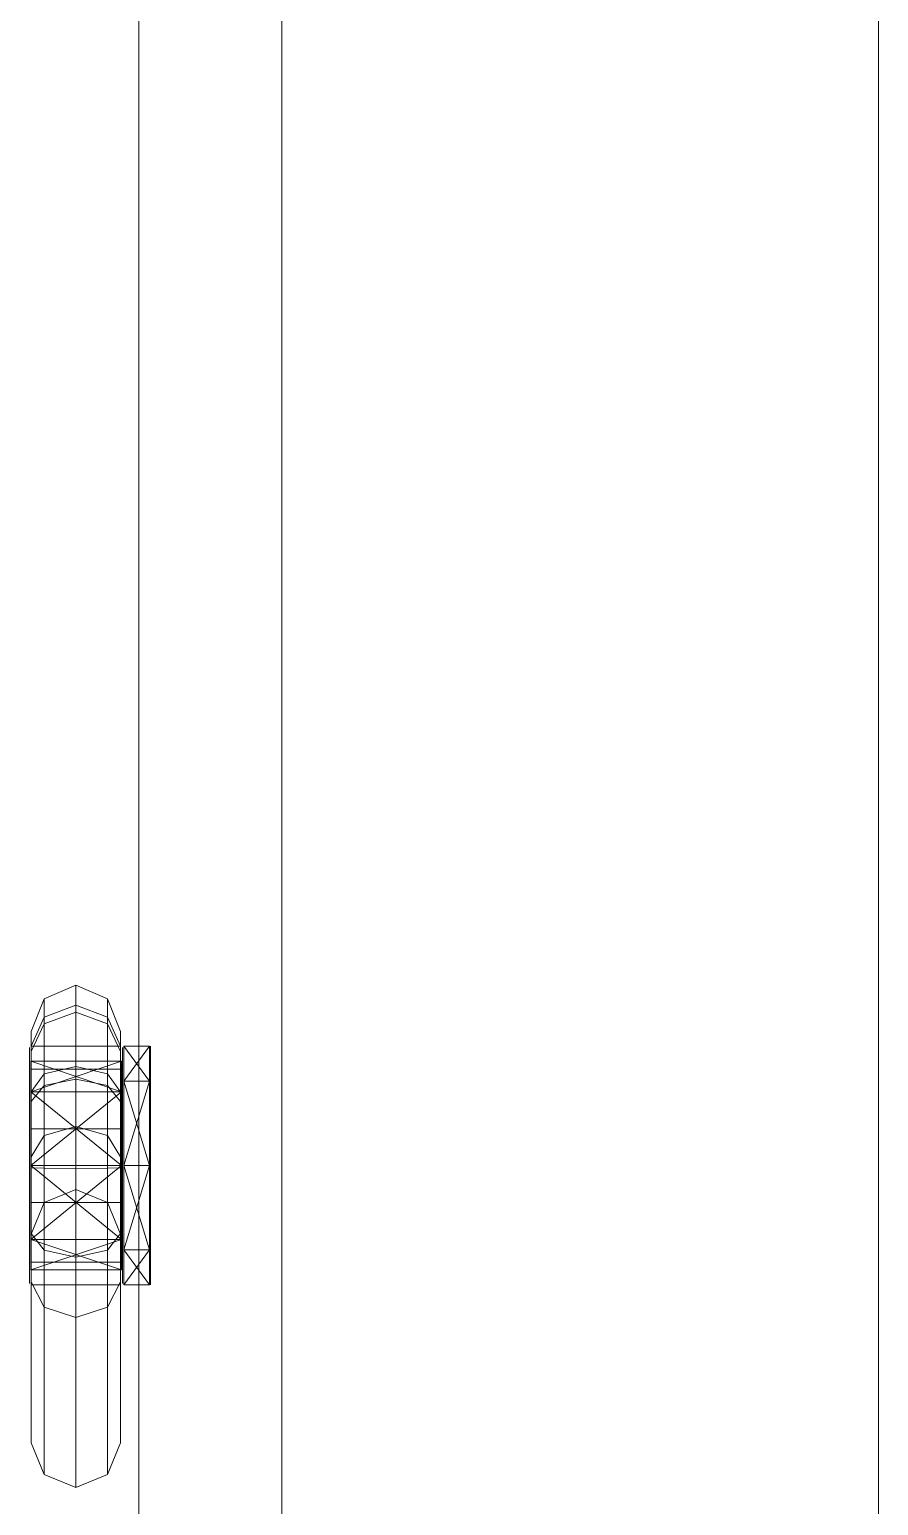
# Model space of a CAD drawing. Header units: millimetres. Extents: x -5300 to 98858, y -5196 to 93886.
# Drawn here: x -71.1 to 0, y 44919.5 to 45043.2 of the extents above; entities that cross this region are included whole.
import ezdxf

# ---------------------------------------------------------------- set-up
doc = ezdxf.new("R2010")
doc.units = ezdxf.units.MM
doc.layers.add('Двери', color=7, linetype='Continuous', lineweight=18, true_color=0x7f7f7f)
doc.layers.add('Стены', color=7, linetype='Continuous', lineweight=18, true_color=0x7f7f7f)

# ---------------------------------------------------------------- blocks, each defined once
blk = doc.blocks.new('СТН-01 - СТН-01 2-240565-Подвал')
at = {"layer": 'Стены', "color": 254, "true_color": 0xd4d4d4}
blk.add_line((0, 0), (0, 89500), dxfattribs=at)
blk = doc.blocks.new('СТН-01 - СТН-01-240562-Подвал')
blk.add_blockref('СТН-01 - СТН-01 2-240565-Подвал', (0, 0))
blk = doc.blocks.new('Дн-9 - Дн-9-240567-Подвал')
at = {"layer": 'Двери', "color": 254, "true_color": 0xd4d4d4}
for p, q in [((-62, 44110), (-62, 45490)), ((-62, 44110), (-62, 45490)), ((-50, 45490), (-50, 44110)), ((-50, 45490), (-50, 44110)), ((-50, 44110), (-50, 45490)), ((-50, 44110), (-50, 45490)), ((-69.92, 44961.98), (-67.27, 44963.12)), ((-67.27, 44963.12), (-69.92, 44961.98)), ((-69.92, 44961.98), (-67.27, 44963.12)), ((-67.27, 44963.12), (-69.92, 44961.98)), ((-67.27, 44961.46), (-67.27, 44963.12)), ((-67.27, 44963.12), (-67.27, 44960.85)), ((-67.27, 44960.85), (-67.27, 44963.12)), ((-64.61, 44961.98), (-67.27, 44963.12)), ((-67.27, 44963.12), (-67.27, 44961.46)), ((-67.27, 44960.85), (-67.27, 44963.12)), ((-67.27, 44963.12), (-64.61, 44961.98)), ((-64.61, 44961.98), (-67.27, 44963.12)), ((-67.27, 44963.12), (-64.61, 44961.98)), ((-67.27, 44963.12), (-67.27, 44961.46)), ((-67.27, 44963.12), (-67.27, 44960.85)), ((-67.27, 44961.46), (-67.27, 44963.12)), ((-69.92, 44961.98), (-71.02, 44959.24)), ((-71.02, 44959.24), (-69.92, 44961.98)), ((-71.02, 44959.24), (-69.92, 44961.98)), ((-69.92, 44961.98), (-71.02, 44959.24)), ((-69.92, 44960.45), (-69.92, 44961.98)), ((-69.92, 44961.98), (-69.92, 44959.88)), ((-69.92, 44959.88), (-69.92, 44961.98)), ((-69.92, 44961.98), (-69.92, 44960.45)), ((-69.92, 44960.45), (-69.92, 44961.98)), ((-69.92, 44961.98), (-69.92, 44959.88)), ((-69.92, 44959.88), (-69.92, 44961.98)), ((-69.92, 44961.98), (-69.92, 44960.45)), ((-69.92, 44960.45), (-67.27, 44961.46)), ((-67.27, 44961.46), (-69.92, 44960.45)), ((-69.92, 44960.45), (-67.27, 44961.46)), ((-67.27, 44961.46), (-69.92, 44960.45)), ((-67.27, 44961.46), (-64.61, 44960.45)), ((-67.27, 44956.3), (-67.27, 44961.46)), ((-64.61, 44960.45), (-67.27, 44961.46)), ((-67.27, 44961.46), (-67.27, 44956.3)), ((-67.27, 44961.46), (-67.27, 44956.3)), ((-67.27, 44956.3), (-67.27, 44961.46)), ((-67.27, 44961.46), (-64.61, 44960.45)), ((-64.61, 44960.45), (-67.27, 44961.46)), ((-64.61, 44961.98), (-63.52, 44959.24)), ((-64.61, 44960.45), (-64.61, 44961.98)), ((-63.52, 44959.24), (-64.61, 44961.98)), ((-64.61, 44961.98), (-64.61, 44959.88)), ((-64.61, 44961.98), (-63.52, 44959.24)), ((-64.61, 44959.88), (-64.61, 44961.98)), ((-63.52, 44959.24), (-64.61, 44961.98)), ((-64.61, 44961.98), (-64.61, 44960.45)), ((-64.61, 44961.98), (-64.61, 44960.45)), ((-64.61, 44959.88), (-64.61, 44961.98)), ((-64.61, 44961.98), (-64.61, 44959.88)), ((-64.61, 44960.45), (-64.61, 44961.98)), ((-69.92, 44959.88), (-71.02, 44957.55)), ((-69.92, 44959.88), (-71.02, 44957.55)), ((-71.02, 44957.55), (-69.92, 44959.88)), ((-69.92, 44960.45), (-71.02, 44958.01)), ((-71.02, 44958.01), (-69.92, 44960.45)), ((-69.92, 44960.45), (-71.02, 44958.01)), ((-71.02, 44958.01), (-69.92, 44960.45)), ((-71.02, 44957.55), (-69.92, 44959.88)), ((-69.92, 44959.88), (-67.27, 44960.85)), ((-67.27, 44960.85), (-69.92, 44959.88)), ((-69.92, 44959.88), (-67.27, 44960.85)), ((-67.27, 44960.85), (-69.92, 44959.88)), ((-69.92, 44955.68), (-69.92, 44960.45)), ((-69.92, 44960.45), (-69.92, 44955.68)), ((-69.92, 44955.68), (-69.92, 44960.45)), ((-69.92, 44960.45), (-69.92, 44955.68)), ((-69.92, 44959.88), (-69.92, 44954.7)), ((-69.92, 44954.7), (-69.92, 44959.88)), ((-69.92, 44959.88), (-69.92, 44954.7)), ((-69.92, 44954.7), (-69.92, 44959.88)), ((-67.27, 44960.85), (-64.61, 44959.88)), ((-64.61, 44959.88), (-67.27, 44960.85)), ((-67.27, 44960.85), (-67.27, 44955.24)), ((-67.27, 44960.85), (-64.61, 44959.88)), ((-67.27, 44955.24), (-67.27, 44960.85)), ((-64.61, 44959.88), (-67.27, 44960.85)), ((-67.27, 44960.85), (-67.27, 44955.24)), ((-67.27, 44955.24), (-67.27, 44960.85)), ((-64.61, 44960.45), (-63.52, 44958.01)), ((-64.61, 44955.68), (-64.61, 44960.45)), ((-63.52, 44958.01), (-64.61, 44960.45)), ((-64.61, 44960.45), (-63.52, 44958.01)), ((-63.52, 44958.01), (-64.61, 44960.45)), ((-64.61, 44960.45), (-64.61, 44955.68)), ((-64.61, 44960.45), (-64.61, 44955.68)), ((-64.61, 44955.68), (-64.61, 44960.45)), ((-64.61, 44959.88), (-63.52, 44957.55)), ((-63.52, 44957.55), (-64.61, 44959.88)), ((-64.61, 44959.88), (-64.61, 44954.7)), ((-64.61, 44959.88), (-63.52, 44957.55)), ((-64.61, 44954.7), (-64.61, 44959.88)), ((-63.52, 44957.55), (-64.61, 44959.88)), ((-64.61, 44954.7), (-64.61, 44959.88)), ((-64.61, 44959.88), (-64.61, 44954.7)), ((-71.02, 44958.01), (-71.02, 44959.24)), ((-71.02, 44959.24), (-71.02, 44957.55)), ((-71.02, 44957.55), (-71.02, 44959.24)), ((-71.02, 44959.24), (-71.02, 44958.01)), ((-71.02, 44959.24), (-71.02, 44958.01)), ((-71.02, 44957.55), (-71.02, 44959.24)), ((-71.02, 44959.24), (-71.02, 44957.55)), ((-71.02, 44958.01), (-71.02, 44959.24)), ((-63.52, 44959.24), (-63.52, 44958.01)), ((-63.52, 44957.55), (-63.52, 44959.24)), ((-63.52, 44959.24), (-63.52, 44957.55)), ((-63.52, 44958.01), (-63.52, 44959.24)), ((-63.52, 44959.24), (-63.52, 44958.01)), ((-63.52, 44957.55), (-63.52, 44959.24)), ((-63.52, 44959.24), (-63.52, 44957.55)), ((-63.52, 44958.01), (-63.52, 44959.24)), ((-71.15, 44955), (-71.15, 44957.9)), ((-71.15, 44955), (-71.15, 44957.9)), ((-71.15, 44954.26), (-71.15, 44957.9)), ((-71.15, 44954.26), (-71.15, 44957.9)), ((-71.15, 44956.85), (-71.15, 44957.9)), ((-71.15, 44955), (-71.15, 44957.9)), ((-71.15, 44957.9), (-71.15, 44955)), ((-71.15, 44957.9), (-71.15, 44956.85)), ((-71.02, 44954.17), (-71.02, 44958.01)), ((-71.02, 44958.01), (-71.02, 44954.17)), ((-71.02, 44958.01), (-71.02, 44954.17)), ((-71.02, 44954.17), (-71.02, 44958.01)), ((-71.02, 44958), (-63.52, 44958)), ((-71.02, 44956.09), (-71.02, 44958)), ((-63.52, 44958), (-71.02, 44958)), ((-71.02, 44958), (-71.02, 44956.09)), ((-71.02, 44958), (-63.52, 44958)), ((-71.02, 44956.09), (-71.02, 44958)), ((-63.52, 44958), (-71.02, 44958)), ((-71.02, 44958), (-71.02, 44956.09)), ((-71.02, 44956.09), (-71.02, 44958)), ((-71.02, 44958), (-71.02, 44956.09)), ((-71.02, 44956.09), (-71.02, 44958)), ((-71.02, 44958), (-71.02, 44956.09)), ((-71.02, 44957.55), (-71.02, 44953.38)), ((-71.02, 44953.38), (-71.02, 44957.55)), ((-71.02, 44953.38), (-71.02, 44957.55)), ((-71.02, 44957.55), (-71.02, 44953.38)), ((-63.52, 44958.01), (-63.52, 44954.17)), ((-63.52, 44954.17), (-63.52, 44958.01)), ((-63.52, 44954.17), (-63.52, 44958.01)), ((-63.52, 44958), (-63.52, 44956.09)), ((-63.52, 44956.09), (-63.52, 44958)), ((-63.52, 44958), (-63.52, 44956.09)), ((-63.52, 44956.09), (-63.52, 44958)), ((-63.52, 44958), (-63.52, 44956.09)), ((-63.52, 44956.09), (-63.52, 44958)), ((-63.52, 44958), (-63.52, 44956.09)), ((-63.52, 44956.09), (-63.52, 44958)), ((-63.52, 44953.38), (-63.52, 44957.55)), ((-63.52, 44957.55), (-63.52, 44953.38)), ((-63.52, 44958.01), (-63.52, 44954.17)), ((-63.52, 44953.38), (-63.52, 44957.55)), ((-63.52, 44957.55), (-63.52, 44953.38)), ((-63.35, 44955), (-63.35, 44957.9)), ((-63.35, 44955), (-63.35, 44957.9)), ((-63.35, 44954.26), (-63.35, 44957.9)), ((-63.35, 44954.26), (-63.35, 44957.9)), ((-63.35, 44957.9), (-63.35, 44956.85)), ((-63.35, 44955), (-63.35, 44957.9)), ((-63.35, 44957.9), (-63.35, 44955)), ((-63.35, 44956.85), (-63.35, 44957.9)), ((-63.25, 44955.07), (-63.25, 44958)), ((-63.25, 44955.07), (-63.25, 44958)), ((-61.1, 44958), (-63.25, 44958)), ((-63.25, 44955.07), (-61.1, 44958)), ((-61.1, 44955.07), (-63.25, 44958)), ((-63.25, 44955.07), (-63.25, 44958)), ((-63.25, 44958), (-63.25, 44955.07)), ((-63.25, 44958), (-61.1, 44958)), ((-61.1, 44955.07), (-63.25, 44958)), ((-61.1, 44958), (-63.25, 44955.07)), ((-61.1, 44955.07), (-61.1, 44958)), ((-61.1, 44955.07), (-61.1, 44958)), ((-61.1, 44955.07), (-61.1, 44958)), ((-61.1, 44958), (-61.1, 44955.07)), ((-61, 44955.07), (-61, 44958)), ((-61, 44958), (-61, 44955.07)), ((-61, 44948), (-61, 44958)), ((-61, 44948), (-61, 44958)), ((-61, 44955.07), (-61, 44958)), ((-61, 44958), (-61, 44955.07)), ((-71.15, 44954.26), (-71.15, 44956.85)), ((-71.15, 44954.26), (-71.15, 44956.85)), ((-71.15, 44954.26), (-71.15, 44956.85)), ((-71.15, 44956.85), (-71.15, 44954.26)), ((-71.15, 44955), (-71.15, 44956.85)), ((-71.15, 44956.85), (-71.15, 44955)), ((-71.05, 44954.19), (-71.05, 44956.75)), ((-71.05, 44954.19), (-71.05, 44956.75)), ((-63.45, 44956.75), (-71.05, 44956.75)), ((-63.45, 44954.19), (-71.05, 44956.75)), ((-63.45, 44954.19), (-71.05, 44956.75)), ((-71.05, 44954.19), (-71.05, 44956.75)), ((-71.05, 44956.75), (-71.05, 44954.19)), ((-71.05, 44956.75), (-63.45, 44956.75)), ((-71.05, 44954.19), (-63.45, 44956.75)), ((-71.05, 44956.75), (-63.45, 44954.19)), ((-71.02, 44956.09), (-63.52, 44956.09)), ((-71.02, 44951.09), (-71.02, 44956.09)), ((-63.52, 44956.09), (-71.02, 44956.09)), ((-71.02, 44956.09), (-63.52, 44956.09)), ((-63.52, 44956.09), (-71.02, 44956.09)), ((-71.02, 44956.09), (-71.02, 44951.09)), ((-71.02, 44956.09), (-63.52, 44956.09)), ((-71.02, 44951.09), (-71.02, 44956.09)), ((-63.52, 44956.09), (-71.02, 44956.09)), ((-71.02, 44956.09), (-63.52, 44956.09)), ((-63.52, 44956.09), (-71.02, 44956.09)), ((-71.02, 44956.09), (-71.02, 44951.09)), ((-71.02, 44951.09), (-71.02, 44956.09)), ((-71.02, 44956.09), (-71.02, 44951.09)), ((-71.02, 44951.09), (-71.02, 44956.09)), ((-71.02, 44956.09), (-71.02, 44951.09)), ((-69.92, 44955.68), (-67.27, 44956.3)), ((-67.27, 44956.3), (-69.92, 44955.68)), ((-69.92, 44955.68), (-67.27, 44956.3)), ((-67.27, 44956.3), (-69.92, 44955.68)), ((-67.27, 44956.3), (-64.61, 44955.68)), ((-67.27, 44951.27), (-67.27, 44956.3)), ((-67.27, 44956.3), (-64.61, 44955.68)), ((-64.61, 44955.68), (-67.27, 44956.3)), ((-67.27, 44956.3), (-67.27, 44951.27)), ((-67.27, 44956.3), (-67.27, 44951.27)), ((-64.61, 44955.68), (-67.27, 44956.3)), ((-67.27, 44951.27), (-67.27, 44956.3)), ((-63.52, 44956.09), (-63.52, 44951.09)), ((-63.52, 44951.09), (-63.52, 44956.09)), ((-63.52, 44956.09), (-63.52, 44951.09)), ((-63.52, 44951.09), (-63.52, 44956.09)), ((-63.52, 44956.09), (-63.52, 44951.09)), ((-63.52, 44951.09), (-63.52, 44956.09)), ((-63.52, 44956.09), (-63.52, 44951.09)), ((-63.52, 44951.09), (-63.52, 44956.09)), ((-63.45, 44954.19), (-63.45, 44956.75)), ((-63.45, 44954.19), (-63.45, 44956.75)), ((-63.45, 44954.19), (-63.45, 44956.75)), ((-63.45, 44956.75), (-63.45, 44954.19)), ((-63.35, 44954.26), (-63.35, 44956.85)), ((-63.35, 44954.26), (-63.35, 44956.85)), ((-63.35, 44954.26), (-63.35, 44956.85)), ((-63.35, 44956.85), (-63.35, 44954.26)), ((-63.35, 44955), (-63.35, 44956.85)), ((-63.35, 44956.85), (-63.35, 44955)), ((-71.15, 44948), (-71.15, 44955)), ((-71.15, 44948), (-71.15, 44955)), ((-71.15, 44954.26), (-71.15, 44955)), ((-71.15, 44954.26), (-71.15, 44955)), ((-71.15, 44948), (-71.15, 44955)), ((-71.15, 44955), (-71.15, 44948)), ((-71.15, 44948), (-71.15, 44955)), ((-71.15, 44955), (-71.15, 44954.26)), ((-71.15, 44955), (-71.15, 44954.26)), ((-71.15, 44955), (-71.15, 44948)), ((-69.92, 44955.68), (-71.02, 44954.17)), ((-71.02, 44954.17), (-69.92, 44955.68)), ((-69.92, 44955.68), (-71.02, 44954.17)), ((-69.92, 44954.7), (-71.02, 44953.38)), ((-69.92, 44954.7), (-71.02, 44953.38)), ((-71.02, 44954.17), (-69.92, 44955.68)), ((-71.02, 44953.38), (-69.92, 44954.7)), ((-71.02, 44953.38), (-69.92, 44954.7)), ((-69.92, 44950.53), (-69.92, 44955.68)), ((-69.92, 44955.68), (-69.92, 44950.53)), ((-69.92, 44950.53), (-69.92, 44955.68)), ((-69.92, 44955.68), (-69.92, 44950.53)), ((-69.92, 44954.7), (-67.27, 44955.24)), ((-67.27, 44955.24), (-69.92, 44954.7)), ((-69.92, 44954.7), (-67.27, 44955.24)), ((-67.27, 44955.24), (-69.92, 44954.7)), ((-69.92, 44954.7), (-69.92, 44947.77)), ((-69.92, 44947.77), (-69.92, 44954.7)), ((-69.92, 44954.7), (-69.92, 44947.77)), ((-69.92, 44947.77), (-69.92, 44954.7)), ((-67.27, 44955.24), (-67.27, 44947.75)), ((-67.27, 44947.75), (-67.27, 44955.24)), ((-67.27, 44947.75), (-67.27, 44955.24)), ((-67.27, 44955.24), (-64.61, 44954.7)), ((-64.61, 44954.7), (-67.27, 44955.24)), ((-67.27, 44955.24), (-64.61, 44954.7)), ((-64.61, 44954.7), (-67.27, 44955.24)), ((-67.27, 44955.24), (-67.27, 44947.75)), ((-64.61, 44955.68), (-63.52, 44954.17)), ((-64.61, 44950.53), (-64.61, 44955.68)), ((-63.52, 44954.17), (-64.61, 44955.68)), ((-64.61, 44955.68), (-63.52, 44954.17)), ((-63.52, 44954.17), (-64.61, 44955.68)), ((-64.61, 44955.68), (-64.61, 44950.53)), ((-64.61, 44955.68), (-64.61, 44950.53)), ((-64.61, 44950.53), (-64.61, 44955.68)), ((-64.61, 44954.7), (-63.52, 44953.38)), ((-63.52, 44953.38), (-64.61, 44954.7)), ((-64.61, 44954.7), (-64.61, 44947.77)), ((-64.61, 44954.7), (-63.52, 44953.38)), ((-64.61, 44947.77), (-64.61, 44954.7)), ((-63.52, 44953.38), (-64.61, 44954.7)), ((-64.61, 44947.77), (-64.61, 44954.7)), ((-64.61, 44954.7), (-64.61, 44947.77)), ((-63.35, 44948), (-63.35, 44955)), ((-63.35, 44948), (-63.35, 44955)), ((-63.35, 44955), (-63.35, 44954.26)), ((-63.35, 44955), (-63.35, 44954.26)), ((-63.35, 44948), (-63.35, 44955)), ((-63.35, 44955), (-63.35, 44948)), ((-63.35, 44948), (-63.35, 44955)), ((-63.35, 44954.26), (-63.35, 44955)), ((-63.35, 44954.26), (-63.35, 44955)), ((-63.35, 44955), (-63.35, 44948)), ((-63.25, 44948), (-63.25, 44955.07)), ((-63.25, 44948), (-63.25, 44955.07)), ((-61.1, 44948), (-63.25, 44955.07)), ((-61.1, 44955.07), (-63.25, 44955.07)), ((-63.25, 44948), (-61.1, 44955.07)), ((-61.1, 44955.07), (-63.25, 44955.07)), ((-63.25, 44948), (-63.25, 44955.07)), ((-63.25, 44955.07), (-63.25, 44948)), ((-61.1, 44948), (-63.25, 44955.07)), ((-63.25, 44955.07), (-61.1, 44955.07)), ((-63.25, 44955.07), (-61.1, 44955.07)), ((-63.25, 44955.07), (-61.1, 44948)), ((-61.1, 44948), (-61.1, 44955.07)), ((-61.1, 44948), (-61.1, 44955.07)), ((-61.1, 44948), (-61.1, 44955.07)), ((-61.1, 44955.07), (-61.1, 44948)), ((-61, 44948), (-61, 44955.07)), ((-61, 44948), (-61, 44955.07)), ((-61, 44948), (-61, 44955.07)), ((-61, 44955.07), (-61, 44948)), ((-61, 44955.07), (-61, 44955.07)), ((-61, 44955.07), (-61, 44940.93)), ((-61, 44955.07), (-61, 44940.93)), ((-61, 44955.07), (-61, 44940.93)), ((-71.15, 44948), (-71.15, 44954.26)), ((-71.15, 44948), (-71.15, 44954.26)), ((-71.15, 44948), (-71.15, 44954.26)), ((-71.15, 44948), (-71.15, 44954.26)), ((-71.15, 44948), (-71.15, 44954.26)), ((-71.15, 44954.26), (-71.15, 44948)), ((-71.05, 44948), (-71.05, 44954.19)), ((-71.05, 44948), (-71.05, 44954.19)), ((-71.05, 44948), (-63.45, 44954.19)), ((-63.45, 44954.19), (-71.05, 44954.19)), ((-63.45, 44948), (-71.05, 44954.19)), ((-63.45, 44954.19), (-71.05, 44954.19)), ((-71.05, 44948), (-71.05, 44954.19)), ((-71.05, 44954.19), (-71.05, 44948)), ((-63.45, 44948), (-71.05, 44954.19)), ((-71.05, 44954.19), (-63.45, 44954.19)), ((-71.05, 44954.19), (-63.45, 44954.19)), ((-71.05, 44954.19), (-63.45, 44948)), ((-71.02, 44948.74), (-71.02, 44954.17)), ((-71.02, 44954.17), (-71.02, 44948.74)), ((-71.02, 44954.17), (-71.02, 44948.74)), ((-71.02, 44948.74), (-71.02, 44954.17)), ((-63.52, 44954.17), (-63.52, 44948.74)), ((-63.52, 44948.74), (-63.52, 44954.17)), ((-63.52, 44954.17), (-63.52, 44948.74)), ((-63.52, 44948.74), (-63.52, 44954.17)), ((-63.45, 44948), (-63.45, 44954.19)), ((-63.45, 44948), (-63.45, 44954.19)), ((-63.45, 44948), (-63.45, 44954.19)), ((-63.45, 44954.19), (-63.45, 44948)), ((-63.35, 44948), (-63.35, 44954.26)), ((-63.35, 44948), (-63.35, 44954.26)), ((-63.35, 44948), (-63.35, 44954.26)), ((-63.35, 44948), (-63.35, 44954.26)), ((-63.35, 44948), (-63.35, 44954.26)), ((-63.35, 44954.26), (-63.35, 44948)), ((-71.02, 44953.38), (-71.02, 44947.82)), ((-71.02, 44947.82), (-71.02, 44953.38)), ((-71.02, 44947.82), (-71.02, 44953.38)), ((-71.02, 44953.38), (-71.02, 44947.82)), ((-63.52, 44947.82), (-63.52, 44953.38)), ((-63.52, 44953.38), (-63.52, 44947.82)), ((-63.52, 44947.82), (-63.52, 44953.38)), ((-63.52, 44953.38), (-63.52, 44947.82)), ((-63.52, 44951.09), (-71.02, 44951.09)), ((-71.02, 44951.09), (-63.52, 44951.09)), ((-63.52, 44951.09), (-71.02, 44951.09)), ((-71.02, 44951.09), (-71.02, 44944.91)), ((-71.02, 44951.09), (-63.52, 44951.09)), ((-71.02, 44944.91), (-71.02, 44951.09)), ((-63.52, 44951.09), (-71.02, 44951.09)), ((-71.02, 44951.09), (-63.52, 44951.09)), ((-63.52, 44951.09), (-71.02, 44951.09)), ((-71.02, 44951.09), (-71.02, 44944.91)), ((-71.02, 44951.09), (-63.52, 44951.09)), ((-71.02, 44944.91), (-71.02, 44951.09)), ((-71.02, 44944.91), (-71.02, 44951.09)), ((-71.02, 44951.09), (-71.02, 44944.91)), ((-71.02, 44944.91), (-71.02, 44951.09)), ((-71.02, 44951.09), (-71.02, 44944.91)), ((-69.92, 44950.53), (-67.27, 44951.27)), ((-67.27, 44951.27), (-69.92, 44950.53)), ((-69.92, 44950.53), (-67.27, 44951.27)), ((-67.27, 44951.27), (-69.92, 44950.53)), ((-67.27, 44951.27), (-64.61, 44950.53)), ((-67.27, 44946), (-67.27, 44951.27)), ((-64.61, 44950.53), (-67.27, 44951.27)), ((-67.27, 44951.27), (-67.27, 44946)), ((-67.27, 44951.27), (-67.27, 44946)), ((-64.61, 44950.53), (-67.27, 44951.27)), ((-67.27, 44951.27), (-64.61, 44950.53)), ((-67.27, 44946), (-67.27, 44951.27)), ((-63.52, 44944.91), (-63.52, 44951.09)), ((-63.52, 44951.09), (-63.52, 44944.91)), ((-63.52, 44944.91), (-63.52, 44951.09)), ((-63.52, 44951.09), (-63.52, 44944.91)), ((-63.52, 44944.91), (-63.52, 44951.09)), ((-63.52, 44951.09), (-63.52, 44944.91)), ((-63.52, 44944.91), (-63.52, 44951.09)), ((-63.52, 44951.09), (-63.52, 44944.91)), ((-69.92, 44950.53), (-71.02, 44948.74)), ((-71.02, 44948.74), (-69.92, 44950.53)), ((-69.92, 44950.53), (-71.02, 44948.74)), ((-71.02, 44948.74), (-69.92, 44950.53)), ((-69.92, 44944.9), (-69.92, 44950.53)), ((-69.92, 44950.53), (-69.92, 44944.9)), ((-69.92, 44950.53), (-69.92, 44944.9)), ((-69.92, 44944.9), (-69.92, 44950.53)), ((-64.61, 44950.53), (-63.52, 44948.74)), ((-64.61, 44944.9), (-64.61, 44950.53)), ((-63.52, 44948.74), (-64.61, 44950.53)), ((-64.61, 44950.53), (-63.52, 44948.74)), ((-63.52, 44948.74), (-64.61, 44950.53)), ((-64.61, 44950.53), (-64.61, 44944.9)), ((-64.61, 44950.53), (-64.61, 44944.9)), ((-64.61, 44944.9), (-64.61, 44950.53)), ((-71.02, 44948.74), (-71.02, 44942.25)), ((-71.02, 44942.25), (-71.02, 44948.74)), ((-71.02, 44942.25), (-71.02, 44948.74)), ((-71.02, 44948.74), (-71.02, 44942.25)), ((-63.52, 44948.74), (-63.52, 44942.25)), ((-63.52, 44942.25), (-63.52, 44948.74)), ((-63.52, 44948.74), (-63.52, 44942.25)), ((-63.52, 44942.25), (-63.52, 44948.74)), ((-71.15, 44941.74), (-71.15, 44948)), ((-71.15, 44948), (-71.15, 44941)), ((-71.15, 44941.74), (-71.15, 44948)), ((-71.15, 44941), (-71.15, 44948)), ((-71.15, 44941.74), (-71.15, 44948)), ((-71.15, 44948), (-71.15, 44948)), ((-71.15, 44941.74), (-71.15, 44948)), ((-71.15, 44948), (-71.15, 44948)), ((-71.15, 44941.74), (-71.15, 44948)), ((-71.15, 44941), (-71.15, 44948)), ((-71.15, 44941.74), (-71.15, 44948)), ((-71.15, 44941), (-71.15, 44948)), ((-71.15, 44941), (-71.15, 44948)), ((-71.15, 44948), (-71.15, 44948)), ((-71.15, 44941), (-71.15, 44948)), ((-71.15, 44948), (-71.15, 44948)), ((-71.05, 44948), (-71.05, 44941.81)), ((-71.05, 44941.81), (-71.05, 44948)), ((-63.45, 44948), (-71.05, 44948)), ((-63.45, 44948), (-71.05, 44941.81)), ((-63.45, 44941.81), (-71.05, 44948)), ((-63.45, 44948), (-71.05, 44948)), ((-71.05, 44941.81), (-71.05, 44948)), ((-71.05, 44941.81), (-71.05, 44948)), ((-71.05, 44941.81), (-63.45, 44948)), ((-71.05, 44948), (-63.45, 44948)), ((-63.45, 44941.81), (-71.05, 44948)), ((-71.05, 44948), (-63.45, 44948)), ((-71.02, 44947.82), (-71.02, 44942.3)), ((-71.02, 44942.3), (-71.02, 44947.82)), ((-69.92, 44947.77), (-71.02, 44947.82)), ((-71.02, 44942.3), (-71.02, 44947.82)), ((-71.02, 44947.82), (-71.02, 44942.3)), ((-71.02, 44947.82), (-69.92, 44947.77)), ((-69.92, 44947.77), (-71.02, 44947.82)), ((-71.02, 44947.82), (-69.92, 44947.77)), ((-69.92, 44947.77), (-67.27, 44947.75)), ((-67.27, 44947.75), (-69.92, 44947.77)), ((-69.92, 44947.77), (-69.92, 44940.9)), ((-69.92, 44947.77), (-67.27, 44947.75)), ((-69.92, 44940.9), (-69.92, 44947.77)), ((-67.27, 44947.75), (-69.92, 44947.77)), ((-69.92, 44947.77), (-69.92, 44940.9)), ((-69.92, 44940.9), (-69.92, 44947.77)), ((-67.27, 44947.75), (-64.61, 44947.77)), ((-67.27, 44947.75), (-64.61, 44947.77)), ((-64.61, 44947.77), (-67.27, 44947.75)), ((-67.27, 44947.75), (-67.27, 44940.33)), ((-67.27, 44940.33), (-67.27, 44947.75)), ((-67.27, 44940.33), (-67.27, 44947.75)), ((-67.27, 44947.75), (-67.27, 44940.33)), ((-64.61, 44947.77), (-67.27, 44947.75)), ((-64.61, 44947.77), (-63.52, 44947.82)), ((-63.52, 44947.82), (-64.61, 44947.77)), ((-64.61, 44947.77), (-63.52, 44947.82)), ((-63.52, 44947.82), (-64.61, 44947.77)), ((-64.61, 44947.77), (-64.61, 44940.9)), ((-64.61, 44940.9), (-64.61, 44947.77)), ((-64.61, 44940.9), (-64.61, 44947.77)), ((-64.61, 44947.77), (-64.61, 44940.9)), ((-63.52, 44942.3), (-63.52, 44947.82)), ((-63.52, 44947.82), (-63.52, 44942.3)), ((-63.52, 44942.3), (-63.52, 44947.82)), ((-63.52, 44947.82), (-63.52, 44942.3)), ((-63.45, 44941.81), (-63.45, 44948)), ((-63.45, 44941.81), (-63.45, 44948)), ((-63.45, 44941.81), (-63.45, 44948)), ((-63.45, 44941.81), (-63.45, 44948)), ((-63.35, 44941), (-63.35, 44948)), ((-63.35, 44948), (-63.35, 44941.74)), ((-63.35, 44941), (-63.35, 44948)), ((-63.35, 44941.74), (-63.35, 44948)), ((-63.35, 44948), (-63.35, 44948)), ((-63.35, 44948), (-63.35, 44941.74)), ((-63.35, 44941.74), (-63.35, 44948)), ((-63.35, 44948), (-63.35, 44948)), ((-63.35, 44941), (-63.35, 44948)), ((-63.35, 44941.74), (-63.35, 44948)), ((-63.35, 44941), (-63.35, 44948)), ((-63.35, 44941.74), (-63.35, 44948)), ((-63.35, 44941), (-63.35, 44948)), ((-63.35, 44948), (-63.35, 44948)), ((-63.35, 44941), (-63.35, 44948)), ((-63.35, 44948), (-63.35, 44948)), ((-63.25, 44948), (-63.25, 44940.93)), ((-63.25, 44940.93), (-63.25, 44948)), ((-61.1, 44940.93), (-63.25, 44948)), ((-61.1, 44948), (-63.25, 44948)), ((-63.25, 44940.93), (-61.1, 44948)), ((-61.1, 44948), (-63.25, 44948)), ((-63.25, 44940.93), (-63.25, 44948)), ((-63.25, 44940.93), (-63.25, 44948)), ((-61.1, 44940.93), (-63.25, 44948)), ((-63.25, 44948), (-61.1, 44948)), ((-61.1, 44940.93), (-63.25, 44948)), ((-63.25, 44948), (-61.1, 44948)), ((-61.1, 44940.93), (-61.1, 44948)), ((-61.1, 44940.93), (-61.1, 44948)), ((-61.1, 44940.93), (-61.1, 44948)), ((-61.1, 44940.93), (-61.1, 44948)), ((-61, 44948), (-61, 44940.93)), ((-61, 44940.93), (-61, 44948)), ((-61, 44948), (-61, 44938)), ((-61, 44948), (-61, 44948)), ((-61, 44938), (-61, 44948)), ((-61, 44948), (-61, 44940.93)), ((-61, 44948), (-61, 44940.93)), ((-71.02, 44944.91), (-63.52, 44944.91)), ((-63.52, 44944.91), (-71.02, 44944.91)), ((-71.02, 44944.91), (-71.02, 44939.91)), ((-71.02, 44944.91), (-63.52, 44944.91)), ((-71.02, 44939.91), (-71.02, 44944.91)), ((-63.52, 44944.91), (-71.02, 44944.91)), ((-71.02, 44944.91), (-63.52, 44944.91)), ((-63.52, 44944.91), (-71.02, 44944.91)), ((-71.02, 44944.91), (-71.02, 44939.91)), ((-71.02, 44944.91), (-63.52, 44944.91)), ((-71.02, 44939.91), (-71.02, 44944.91)), ((-63.52, 44944.91), (-71.02, 44944.91)), ((-71.02, 44944.91), (-71.02, 44939.91)), ((-71.02, 44939.91), (-71.02, 44944.91)), ((-71.02, 44944.91), (-71.02, 44939.91)), ((-71.02, 44939.91), (-71.02, 44944.91)), ((-71.02, 44942.25), (-69.92, 44944.9)), ((-69.92, 44944.9), (-71.02, 44942.25)), ((-69.92, 44944.9), (-71.02, 44942.25)), ((-71.02, 44942.25), (-69.92, 44944.9)), ((-69.92, 44944.9), (-67.27, 44946)), ((-67.27, 44946), (-69.92, 44944.9)), ((-67.27, 44946), (-69.92, 44944.9)), ((-69.92, 44944.9), (-67.27, 44946)), ((-69.92, 44944.9), (-69.92, 44944.9)), ((-69.92, 44944.9), (-69.92, 44944.9)), ((-67.27, 44946), (-64.61, 44944.9)), ((-64.61, 44944.9), (-67.27, 44946)), ((-67.27, 44946), (-67.27, 44946)), ((-67.27, 44946), (-67.27, 44946)), ((-64.61, 44944.9), (-67.27, 44946)), ((-67.27, 44946), (-64.61, 44944.9)), ((-64.61, 44944.9), (-63.52, 44942.25)), ((-63.52, 44942.25), (-64.61, 44944.9)), ((-64.61, 44944.9), (-64.61, 44944.9)), ((-63.52, 44942.25), (-64.61, 44944.9)), ((-64.61, 44944.9), (-63.52, 44942.25)), ((-64.61, 44944.9), (-64.61, 44944.9)), ((-63.52, 44939.91), (-63.52, 44944.91)), ((-63.52, 44944.91), (-63.52, 44939.91)), ((-63.52, 44939.91), (-63.52, 44944.91)), ((-63.52, 44944.91), (-63.52, 44939.91)), ((-63.52, 44939.91), (-63.52, 44944.91)), ((-63.52, 44944.91), (-63.52, 44939.91)), ((-63.52, 44939.91), (-63.52, 44944.91)), ((-63.52, 44944.91), (-63.52, 44939.91)), ((-71.02, 44942.3), (-71.02, 44938.26)), ((-71.02, 44938.26), (-71.02, 44942.3)), ((-69.92, 44940.9), (-71.02, 44942.3)), ((-71.02, 44942.3), (-69.92, 44940.9)), ((-71.02, 44938.26), (-71.02, 44942.3)), ((-69.92, 44940.9), (-71.02, 44942.3)), ((-71.02, 44942.3), (-71.02, 44938.26)), ((-71.02, 44942.3), (-69.92, 44940.9)), ((-64.61, 44940.9), (-63.52, 44942.3)), ((-63.52, 44942.3), (-64.61, 44940.9)), ((-64.61, 44940.9), (-63.52, 44942.3)), ((-63.52, 44942.3), (-64.61, 44940.9)), ((-63.52, 44938.26), (-63.52, 44942.3)), ((-63.52, 44942.3), (-63.52, 44938.26)), ((-63.52, 44942.3), (-63.52, 44938.26)), ((-63.52, 44938.26), (-63.52, 44942.3)), ((-71.15, 44941.74), (-71.15, 44939.15)), ((-71.15, 44939.15), (-71.15, 44941.74)), ((-71.15, 44941.74), (-71.15, 44941)), ((-71.15, 44941.74), (-71.15, 44938.1)), ((-71.15, 44938.1), (-71.15, 44941.74)), ((-71.15, 44941.74), (-71.15, 44941)), ((-71.15, 44941.74), (-71.15, 44939.15)), ((-71.15, 44939.15), (-71.15, 44941.74)), ((-71.15, 44941.74), (-71.15, 44941)), ((-71.15, 44941.74), (-71.15, 44941)), ((-71.05, 44941.81), (-71.05, 44939.25)), ((-71.05, 44939.25), (-71.05, 44941.81)), ((-63.45, 44941.81), (-71.05, 44941.81)), ((-71.05, 44941.81), (-63.45, 44939.25)), ((-63.45, 44939.25), (-71.05, 44941.81)), ((-63.45, 44941.81), (-71.05, 44941.81)), ((-71.05, 44941.81), (-71.05, 44939.25)), ((-71.05, 44939.25), (-71.05, 44941.81)), ((-63.45, 44941.81), (-71.05, 44941.81)), ((-63.45, 44941.81), (-71.05, 44939.25)), ((-63.45, 44939.25), (-71.05, 44941.81)), ((-63.45, 44941.81), (-71.05, 44941.81)), ((-71.02, 44942.25), (-71.02, 44942.25)), ((-71.02, 44942.25), (-71.02, 44942.25)), ((-63.52, 44942.25), (-63.52, 44942.25)), ((-63.52, 44942.25), (-63.52, 44942.25)), ((-63.45, 44941.81), (-63.45, 44939.25)), ((-63.45, 44939.25), (-63.45, 44941.81)), ((-63.45, 44941.81), (-63.45, 44939.25)), ((-63.45, 44939.25), (-63.45, 44941.81)), ((-63.35, 44941.74), (-63.35, 44939.15)), ((-63.35, 44939.15), (-63.35, 44941.74)), ((-63.35, 44941), (-63.35, 44941.74)), ((-63.35, 44941.74), (-63.35, 44938.1)), ((-63.35, 44938.1), (-63.35, 44941.74)), ((-63.35, 44941), (-63.35, 44941.74)), ((-63.35, 44941.74), (-63.35, 44939.15)), ((-63.35, 44939.15), (-63.35, 44941.74)), ((-63.35, 44941), (-63.35, 44941.74)), ((-63.35, 44941), (-63.35, 44941.74)), ((-71.15, 44941), (-71.15, 44938.1)), ((-71.15, 44938.1), (-71.15, 44941)), ((-71.15, 44941), (-71.15, 44938.1)), ((-71.15, 44938.1), (-71.15, 44941)), ((-71.15, 44941), (-71.15, 44939.15)), ((-71.15, 44939.15), (-71.15, 44941)), ((-71.02, 44939.91), (-63.52, 44939.91)), ((-63.52, 44939.91), (-71.02, 44939.91)), ((-71.02, 44939.91), (-71.02, 44938)), ((-71.02, 44939.91), (-63.52, 44939.91)), ((-71.02, 44938), (-71.02, 44939.91)), ((-63.52, 44939.91), (-71.02, 44939.91)), ((-71.02, 44939.91), (-63.52, 44939.91)), ((-63.52, 44939.91), (-71.02, 44939.91)), ((-71.02, 44939.91), (-71.02, 44938)), ((-71.02, 44939.91), (-63.52, 44939.91)), ((-71.02, 44938), (-71.02, 44939.91)), ((-63.52, 44939.91), (-71.02, 44939.91)), ((-71.02, 44939.91), (-71.02, 44938)), ((-71.02, 44938), (-71.02, 44939.91)), ((-71.02, 44939.91), (-71.02, 44938)), ((-71.02, 44938), (-71.02, 44939.91)), ((-69.92, 44940.9), (-67.27, 44940.33)), ((-67.27, 44940.33), (-69.92, 44940.9)), ((-69.92, 44940.9), (-69.92, 44936.13)), ((-67.27, 44940.33), (-69.92, 44940.9)), ((-69.92, 44940.9), (-69.92, 44936.13)), ((-69.92, 44936.13), (-69.92, 44940.9)), ((-69.92, 44940.9), (-67.27, 44940.33)), ((-69.92, 44936.13), (-69.92, 44940.9)), ((-67.27, 44940.33), (-64.61, 44940.9)), ((-67.27, 44940.33), (-64.61, 44940.9)), ((-67.27, 44940.33), (-67.27, 44935.25)), ((-67.27, 44935.25), (-67.27, 44940.33)), ((-67.27, 44935.25), (-67.27, 44940.33)), ((-67.27, 44940.33), (-67.27, 44935.25)), ((-64.61, 44940.9), (-67.27, 44940.33)), ((-64.61, 44940.9), (-67.27, 44940.33)), ((-64.61, 44940.9), (-64.61, 44936.13)), ((-64.61, 44936.13), (-64.61, 44940.9)), ((-64.61, 44936.13), (-64.61, 44940.9)), ((-64.61, 44940.9), (-64.61, 44936.13)), ((-63.52, 44938), (-63.52, 44939.91)), ((-63.52, 44939.91), (-63.52, 44938)), ((-63.52, 44938), (-63.52, 44939.91)), ((-63.52, 44939.91), (-63.52, 44938)), ((-63.52, 44938), (-63.52, 44939.91)), ((-63.52, 44939.91), (-63.52, 44938)), ((-63.52, 44938), (-63.52, 44939.91)), ((-63.52, 44939.91), (-63.52, 44938)), ((-63.35, 44941), (-63.35, 44938.1)), ((-63.35, 44938.1), (-63.35, 44941)), ((-63.35, 44941), (-63.35, 44938.1)), ((-63.35, 44938.1), (-63.35, 44941)), ((-63.35, 44941), (-63.35, 44939.15)), ((-63.35, 44939.15), (-63.35, 44941)), ((-63.25, 44940.93), (-63.25, 44938)), ((-63.25, 44938), (-63.25, 44940.93)), ((-61.1, 44940.93), (-63.25, 44940.93)), ((-61.1, 44940.93), (-63.25, 44938)), ((-61.1, 44938), (-63.25, 44940.93)), ((-61.1, 44940.93), (-63.25, 44940.93)), ((-63.25, 44940.93), (-63.25, 44938)), ((-63.25, 44938), (-63.25, 44940.93)), ((-61.1, 44940.93), (-63.25, 44940.93)), ((-63.25, 44940.93), (-61.1, 44938)), ((-63.25, 44938), (-61.1, 44940.93)), ((-61.1, 44940.93), (-63.25, 44940.93)), ((-61.1, 44940.93), (-61.1, 44938)), ((-61.1, 44938), (-61.1, 44940.93)), ((-61.1, 44940.93), (-61.1, 44938)), ((-61.1, 44938), (-61.1, 44940.93)), ((-61, 44940.93), (-61, 44938)), ((-61, 44938), (-61, 44940.93)), ((-61, 44940.93), (-61, 44938)), ((-61, 44938), (-61, 44940.93)), ((-61, 44940.93), (-61, 44940.93)), ((-71.15, 44939.15), (-71.15, 44938.1)), ((-71.15, 44939.15), (-71.15, 44938.1)), ((-63.45, 44939.25), (-71.05, 44939.25)), ((-63.45, 44939.25), (-71.05, 44939.25)), ((-63.35, 44938.1), (-63.35, 44939.15)), ((-63.35, 44938.1), (-63.35, 44939.15)), ((-71.02, 44938.26), (-71.02, 44924.75)), ((-71.02, 44924.75), (-71.02, 44938.26)), ((-71.02, 44938.26), (-69.92, 44936.13)), ((-71.02, 44924.75), (-71.02, 44938.26)), ((-69.92, 44936.13), (-71.02, 44938.26)), ((-71.02, 44938.26), (-71.02, 44924.75)), ((-71.02, 44938), (-63.52, 44938)), ((-63.52, 44938), (-71.02, 44938)), ((-71.02, 44938), (-63.52, 44938)), ((-63.52, 44938), (-71.02, 44938)), ((-69.92, 44936.13), (-71.02, 44938.26)), ((-71.02, 44938.26), (-69.92, 44936.13)), ((-64.61, 44936.13), (-63.52, 44938.26)), ((-63.52, 44938.26), (-64.61, 44936.13)), ((-64.61, 44936.13), (-63.52, 44938.26)), ((-63.52, 44938.26), (-64.61, 44936.13)), ((-63.52, 44924.75), (-63.52, 44938.26)), ((-63.52, 44938.26), (-63.52, 44924.75)), ((-63.52, 44938.26), (-63.52, 44924.75)), ((-63.52, 44924.75), (-63.52, 44938.26)), ((-61.1, 44938), (-63.25, 44938)), ((-61.1, 44938), (-63.25, 44938)), ((-69.92, 44936.13), (-67.27, 44935.25)), ((-67.27, 44935.25), (-69.92, 44936.13)), ((-69.92, 44936.13), (-69.92, 44922.1)), ((-69.92, 44936.13), (-67.27, 44935.25)), ((-69.92, 44922.1), (-69.92, 44936.13)), ((-67.27, 44935.25), (-69.92, 44936.13)), ((-69.92, 44936.13), (-69.92, 44922.1)), ((-69.92, 44922.1), (-69.92, 44936.13)), ((-67.27, 44935.25), (-64.61, 44936.13)), ((-64.61, 44936.13), (-67.27, 44935.25)), ((-67.27, 44935.25), (-64.61, 44936.13)), ((-64.61, 44936.13), (-67.27, 44935.25)), ((-64.61, 44936.13), (-64.61, 44922.1)), ((-64.61, 44922.1), (-64.61, 44936.13)), ((-64.61, 44922.1), (-64.61, 44936.13)), ((-64.61, 44936.13), (-64.61, 44922.1)), ((-67.27, 44935.25), (-67.27, 44921)), ((-67.27, 44921), (-67.27, 44935.25)), ((-67.27, 44921), (-67.27, 44935.25)), ((-67.27, 44935.25), (-67.27, 44921)), ((-71.02, 44924.75), (-71.02, 44924.75)), ((-71.02, 44924.75), (-69.92, 44922.1)), ((-69.92, 44922.1), (-71.02, 44924.75)), ((-71.02, 44924.75), (-71.02, 44924.75)), ((-69.92, 44922.1), (-71.02, 44924.75)), ((-71.02, 44924.75), (-69.92, 44922.1)), ((-64.61, 44922.1), (-63.52, 44924.75)), ((-64.61, 44922.1), (-63.52, 44924.75)), ((-63.52, 44924.75), (-64.61, 44922.1)), ((-63.52, 44924.75), (-64.61, 44922.1)), ((-63.52, 44924.75), (-63.52, 44924.75)), ((-63.52, 44924.75), (-63.52, 44924.75)), ((-69.92, 44922.1), (-67.27, 44921)), ((-69.92, 44922.1), (-67.27, 44921)), ((-67.27, 44921), (-69.92, 44922.1)), ((-69.92, 44922.1), (-69.92, 44922.1)), ((-67.27, 44921), (-69.92, 44922.1)), ((-69.92, 44922.1), (-69.92, 44922.1)), ((-67.27, 44921), (-64.61, 44922.1)), ((-64.61, 44922.1), (-67.27, 44921)), ((-67.27, 44921), (-64.61, 44922.1)), ((-64.61, 44922.1), (-67.27, 44921)), ((-64.61, 44922.1), (-64.61, 44922.1)), ((-64.61, 44922.1), (-64.61, 44922.1)), ((-67.27, 44921), (-67.27, 44921)), ((-67.27, 44921), (-67.27, 44921))]:
    blk.add_line(p, q, dxfattribs=at)
blk = doc.blocks.new('Дн-9 - Дн-9-240571-Подвал')
blk.add_blockref('Дн-9 - Дн-9-240567-Подвал', (0, 0))

msp = doc.modelspace()

# ---------------------------------------------------------------- block references
at = {"layer": 'Двери', "color": 254, "true_color": 0xd4d4d4}
msp.add_blockref('Дн-9 - Дн-9-240571-Подвал', (0, 0), dxfattribs=at)
at = {"layer": 'Стены', "color": 254, "true_color": 0xd4d4d4}
msp.add_blockref('СТН-01 - СТН-01-240562-Подвал', (0, 0), dxfattribs=at)

doc.saveas('drawing.dxf')
